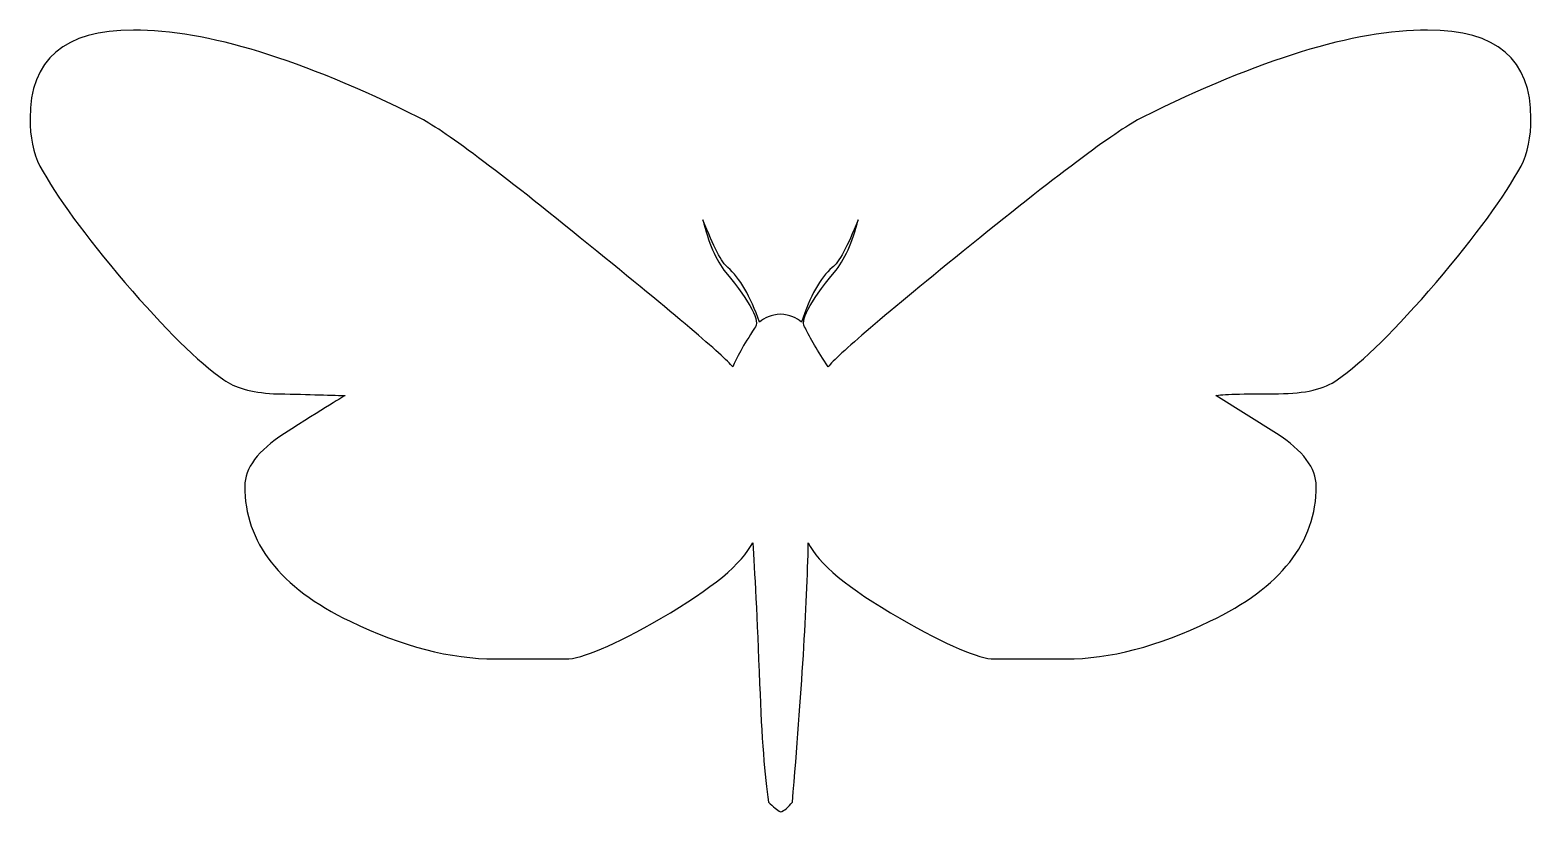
# Model space of a CAD drawing. Header units: centimetres. Extents: x -10 to 10, y -5.2 to 5.2.
import ezdxf

# ---------------------------------------------------------------- set-up
doc = ezdxf.new("R2010")
doc.units = ezdxf.units.CM
doc.header["$MEASUREMENT"] = 0
doc.layers.add('Camada 1', color=7, linetype='Continuous')

msp = doc.modelspace()

# ---------------------------------------------------------------- linework, layer by layer
at = {"layer": 'Camada 1'}
msp.add_open_spline([(9.98802, 4.02828), (9.98802, 3.78126), (9.94378, 3.5696), (9.85573, 3.39328), (9.85573, 3.39328), (9.63517, 2.98751), (9.25814, 2.47158), (8.72464, 1.84547), (8.72464, 1.84547), (8.19092, 1.21915), (7.7523, 0.78714), (7.40834, 0.54901), (7.40834, 0.54901), (7.2407, 0.4254), (6.98046, 0.3638), (6.62782, 0.3638), (6.62782, 0.3638), (6.14268, 0.3638), (5.86487, 0.35491), (5.79438, 0.33734), (5.79438, 0.33734), (5.79438, 0.33734), (6.60136, -0.16537), (6.60136, -0.16537), (6.60136, -0.16537), (6.954, -0.39482), (7.13053, -0.62839), (7.13053, -0.86652), (7.13053, -0.86652), (7.13053, -1.61624), (6.65862, -2.2159), (5.71501, -2.66569), (5.71501, -2.66569), (5.0182, -3.00097), (4.37886, -3.1684), (3.79678, -3.1684), (3.79678, -3.1684), (3.79678, -3.1684), (2.84427, -3.16839), (2.84427, -3.16839), (2.84427, -3.16839), (2.64128, -3.16839), (2.2225, -2.98773), (1.5875, -2.62599), (1.5875, -2.62599), (0.89958, -2.22911), (0.49382, -1.89405), (0.37042, -1.62057), (0.37042, -1.62057), (0.35264, -2.46724), (0.28215, -3.61817), (0.15875, -5.07338), (0.15875, -5.07338), (0.10583, -5.14408), (0.05292, -5.1881), (0, -5.20567), (0, -5.20567), (-0.04424, -5.17921), (-0.09716, -5.13518), (-0.15875, -5.07338), (-0.15875, -5.07338), (-0.21167, -4.73831), (-0.25135, -4.21348), (-0.27781, -3.49911), (-0.27781, -3.49911), (-0.31316, -2.60842), (-0.34396, -1.98231), (-0.37041, -1.62057), (-0.37041, -1.62057), (-0.5027, -1.89404), (-0.90847, -2.22911), (-1.58749, -2.62599), (-1.58749, -2.62599), (-2.22249, -2.98773), (-2.64582, -3.16839), (-2.85749, -3.16839), (-2.85749, -3.16839), (-2.85749, -3.16839), (-3.79677, -3.16839), (-3.79677, -3.16839), (-3.79677, -3.16839), (-4.38774, -3.16839), (-5.03163, -3.00096), (-5.72823, -2.66568), (-5.72823, -2.66568), (-6.66316, -2.21589), (-7.13052, -1.61624), (-7.13052, -0.86651), (-7.13052, -0.86651), (-7.13052, -0.62838), (-6.9542, -0.39481), (-6.60135, -0.16536), (-6.60135, -0.16536), (-6.07218, 0.16971), (-5.80326, 0.33735), (-5.79437, 0.33735), (-5.79437, 0.33735), (-6.01493, 0.34603), (-6.33243, 0.35492), (-6.74687, 0.36381), (-6.74687, 0.36381), (-7.0468, 0.38138), (-7.26736, 0.44319), (-7.40833, 0.54902), (-7.40833, 0.54902), (-7.75229, 0.78715), (-8.19113, 1.21916), (-8.72463, 1.84548), (-8.72463, 1.84548), (-9.25835, 2.47158), (-9.63538, 2.98752), (-9.85573, 3.39328), (-9.85573, 3.39328), (-9.944, 3.5696), (-9.98802, 3.78127), (-9.98802, 4.02828), (-9.98802, 4.02828), (-9.98802, 4.81314), (-9.52955, 5.20568), (-8.61219, 5.20568), (-8.61219, 5.20568), (-7.63323, 5.20568), (-6.36778, 4.81748), (-4.81542, 4.04151), (-4.81542, 4.04151), (-4.50681, 3.89144), (-3.75275, 3.32713), (-2.55323, 2.34818), (-2.55323, 2.34818), (-1.39795, 1.41325), (-0.75861, 0.87085), (-0.635, 0.72099), (-0.635, 0.72099), (-0.59097, 0.8355), (-0.49403, 1.00748), (-0.34396, 1.23693), (-0.34396, 1.23693), (-0.26458, 1.32498), (-0.39254, 1.572), (-0.72761, 1.97776), (-0.72761, 1.97776), (-0.8599, 2.14519), (-0.9614, 2.37897), (-1.03188, 2.67891), (-1.03188, 2.67891), (-0.89091, 2.31717), (-0.78053, 2.1055), (-0.70115, 2.04391), (-0.70115, 2.04391), (-0.5424, 1.90273), (-0.40143, 1.66026), (-0.27782, 1.31631), (-0.27782, 1.31631), (-0.21622, 1.37791), (-0.12362, 1.41325), (-0.00001, 1.42214), (-0.00001, 1.42214), (0.12342, 1.41325), (0.21602, 1.3779), (0.2778, 1.31631), (0.2778, 1.31631), (0.39231, 1.66027), (0.52915, 1.90273), (0.6879, 2.04391), (0.6879, 2.04391), (0.77595, 2.10551), (0.89068, 2.31717), (1.03186, 2.67891), (1.03186, 2.67891), (0.96116, 2.37898), (0.85533, 2.14519), (0.71436, 1.97776), (0.71436, 1.97776), (0.37908, 1.57199), (0.25134, 1.32498), (0.33071, 1.23693), (0.33071, 1.23693), (0.39231, 1.10464), (0.4938, 0.93266), (0.63498, 0.72099), (0.63498, 0.72099), (0.74949, 0.87085), (1.38449, 1.41325), (2.53998, 2.34818), (2.53998, 2.34818), (3.74817, 3.32714), (4.50658, 3.89144), (4.8154, 4.04151), (4.8154, 4.04151), (6.36759, 4.81748), (7.63323, 5.20568), (8.61219, 5.20568), (8.61219, 5.20568), (9.52937, 5.20568), (9.98802, 4.81314), (9.98802, 4.02828)], degree=3, knots=[0, 0, 0, 0, 0.02, 0.02, 0.02, 0.02, 0.04, 0.04, 0.04, 0.04, 0.06, 0.06, 0.06, 0.06, 0.08, 0.08, 0.08, 0.08, 0.1, 0.1, 0.1, 0.1, 0.12, 0.12, 0.12, 0.12, 0.14, 0.14, 0.14, 0.14, 0.16, 0.16, 0.16, 0.16, 0.18, 0.18, 0.18, 0.18, 0.2, 0.2, 0.2, 0.2, 0.22, 0.22, 0.22, 0.22, 0.24, 0.24, 0.24, 0.24, 0.26, 0.26, 0.26, 0.26, 0.28, 0.28, 0.28, 0.28, 0.3, 0.3, 0.3, 0.3, 0.32, 0.32, 0.32, 0.32, 0.34, 0.34, 0.34, 0.34, 0.36, 0.36, 0.36, 0.36, 0.38, 0.38, 0.38, 0.38, 0.4, 0.4, 0.4, 0.4, 0.42, 0.42, 0.42, 0.42, 0.44, 0.44, 0.44, 0.44, 0.46, 0.46, 0.46, 0.46, 0.48, 0.48, 0.48, 0.48, 0.5, 0.5, 0.5, 0.5, 0.52, 0.52, 0.52, 0.52, 0.54, 0.54, 0.54, 0.54, 0.56, 0.56, 0.56, 0.56, 0.58, 0.58, 0.58, 0.58, 0.6, 0.6, 0.6, 0.6, 0.62, 0.62, 0.62, 0.62, 0.64, 0.64, 0.64, 0.64, 0.66, 0.66, 0.66, 0.66, 0.68, 0.68, 0.68, 0.68, 0.7, 0.7, 0.7, 0.7, 0.72, 0.72, 0.72, 0.72, 0.74, 0.74, 0.74, 0.74, 0.76, 0.76, 0.76, 0.76, 0.78, 0.78, 0.78, 0.78, 0.8, 0.8, 0.8, 0.8, 0.82, 0.82, 0.82, 0.82, 0.84, 0.84, 0.84, 0.84, 0.86, 0.86, 0.86, 0.86, 0.88, 0.88, 0.88, 0.88, 0.9, 0.9, 0.9, 0.9, 0.92, 0.92, 0.92, 0.92, 0.94, 0.94, 0.94, 0.94, 0.96, 0.96, 0.96, 0.96, 1, 1, 1, 1], dxfattribs=at)

doc.saveas('drawing.dxf')
